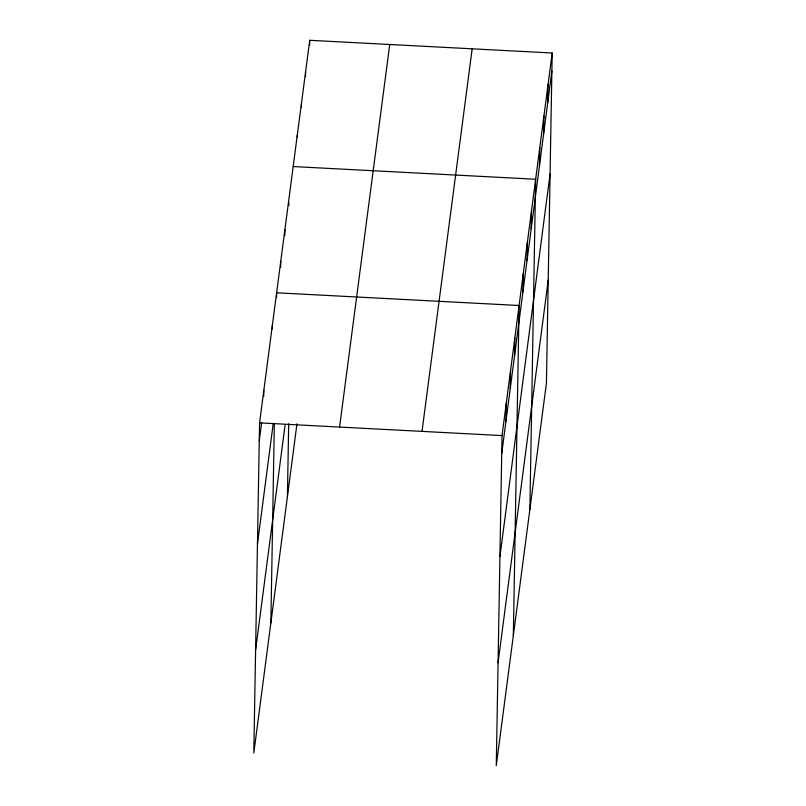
<?xml version="1.0" encoding="UTF-8"?>
<svg xmlns="http://www.w3.org/2000/svg" width="806" height="806" viewBox="0 0 806 806"><rect width="100%" height="100%" fill="white"/><g stroke="black" fill="none" stroke-linecap="round" stroke-linejoin="round"><path stroke-width="1.21" d="M552.191 53.005L502.037 435.583L496.274 765.7L546.428 383.122L552.191 53.005L309.726 40.3L259.572 422.878L253.809 752.995L296.961 423.835M263.723 396.361L263.834 390.356M272.297 328.919L272.357 325.322M270.856 622.917L274.342 423.674M276.539 297.595L276.619 292.8L519.094 305.504L513.331 635.622M280.659 267.239L280.76 261.235M284.79 235.674L284.901 229.68M288.911 205.308L288.951 202.911M287.41 496.667L288.689 423.815M297.273 137.383L297.313 134.985M301.384 107.027L301.454 103.43M305.504 76.661L305.585 71.865M309.645 45.096L309.726 40.3M505.987 421.064L506.299 403.06M510.248 388.542L510.561 370.538M514.51 356.02L514.822 338.026M522.913 291.943L523.225 273.939M527.053 260.378L527.366 242.374M531.184 228.813L531.507 210.819M529.874 509.372L535.637 179.254L293.172 166.55M539.466 165.693L539.778 147.689M543.607 134.128L543.919 116.124M547.737 102.564L548.06 84.57M259.25 440.882L261.628 422.807M257.457 543.879L273.244 423.432M255.603 649.999L285.072 425.236M339.578 427.069L389.741 44.491M422.022 431.391L472.175 48.813M501.725 453.577L551.878 71.009M499.922 556.583L550.085 174.005M498.068 662.703L548.231 280.125M259.572 422.878L502.037 435.583"/></g></svg>
